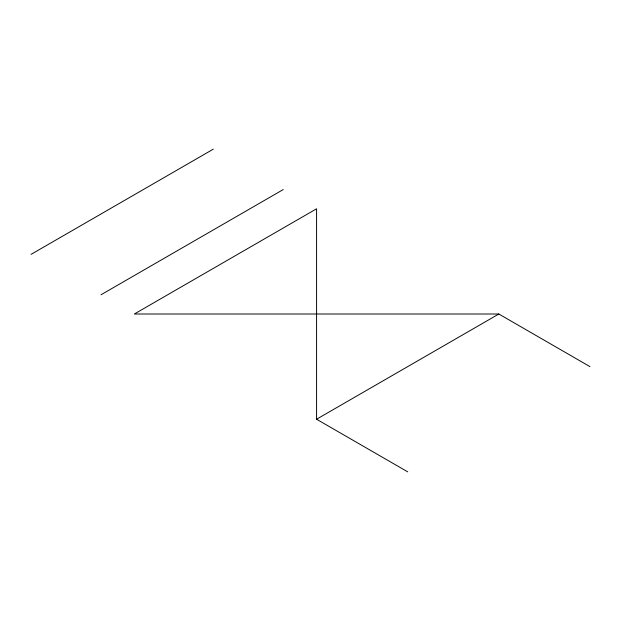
<?xml version="1.0" encoding="UTF-8"?>
<svg xmlns="http://www.w3.org/2000/svg" width="621" height="621" viewBox="0 0 621 621"><rect width="100%" height="100%" fill="white"/><g stroke="black" fill="none" stroke-linecap="round" stroke-linejoin="round"><path stroke-width="0.93" d="M31.05 254.377L213.298 149.164M101.013 294.773L283.261 189.552M498.826 314.009L134.338 314.009L316.578 208.788L316.578 419.229L498.826 314.009L589.95 366.623M316.578 419.229L407.702 471.836"/></g></svg>
